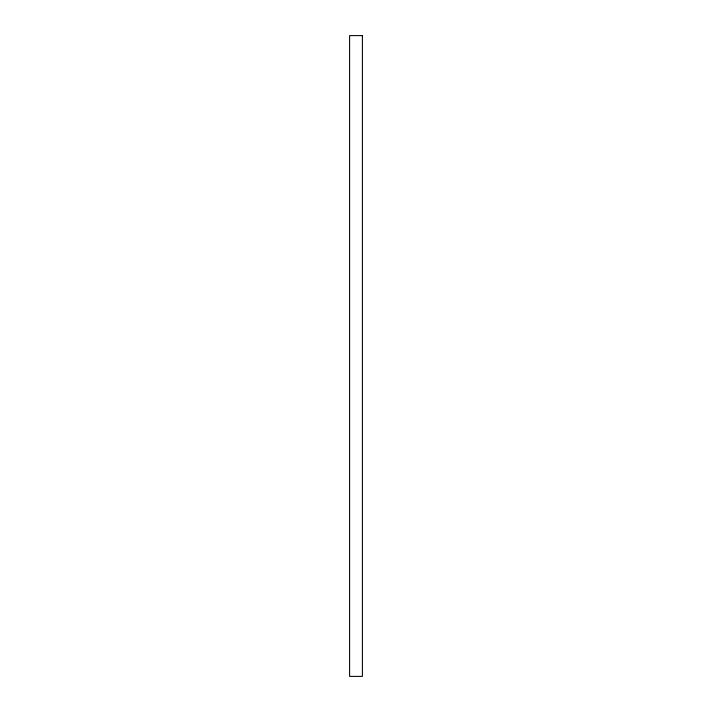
<?xml version="1.0" encoding="UTF-8"?>
<svg xmlns="http://www.w3.org/2000/svg" width="712" height="712" viewBox="0 0 712 712"><rect width="100%" height="100%" fill="white"/><g stroke="black" fill="none" stroke-linecap="round" stroke-linejoin="round"><path stroke-width="1.07" d="M362.408 35.6L349.592 35.6L349.592 676.4L362.408 676.4L362.408 35.6"/></g></svg>
